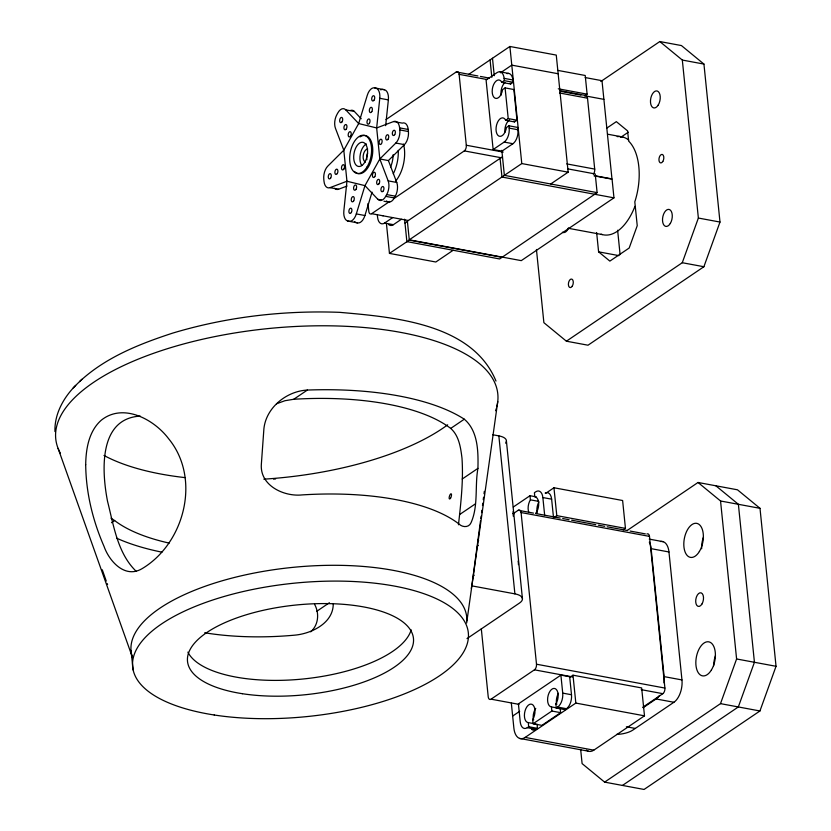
<?xml version="1.0" encoding="UTF-8"?>
<svg xmlns="http://www.w3.org/2000/svg" width="831" height="831" viewBox="0 0 831 831"><rect width="100%" height="100%" fill="white"/><g stroke="black" fill="none" stroke-linecap="round" stroke-linejoin="round"><path stroke-width="1.25" d="M54.96 431.559C54.337 414.025 63.613 397.53 75.683 385.407M458.463 524.766C460.925 502.682 463.501 480.339 461.984 458.099C460.686 447.722 459.055 435.714 450.714 428.412A186.57 74.094 -5.8 0 0 293.769 399.264L284.929 400.719L276.494 403.793M477.929 468.372C478.324 451.607 478.116 430.977 464.3 419.198A207.895 82.56 -5.8 0 0 307.366 390.061C286.653 391.069 266.19 407.45 263.915 428.63L261.36 464.134C259.636 485.397 283.703 496.876 302.131 494.912A184.607 73.315 -5.8 0 1 459.065 524.06C462.441 527.456 468.85 527.789 470.99 522.824C478.552 505.892 474.698 486.125 477.929 468.372L462.192 479.03M374.708 87.878L375.903 88.169A10.813 5.89 -79.5 0 1 379.777 98.297L376.661 127.943L379.819 158.981L388.16 180.867A10.813 5.89 -79.5 0 1 386.716 194.589L385.729 196.355A10.813 5.89 -79.5 0 1 377.866 199.326L364.965 185.635L346.953 181.241L329.969 187.65A10.813 5.89 -79.5 0 1 323.997 181.303L323.789 179.236A10.813 5.89 -79.5 0 1 327.788 166.138L343.805 150.193L358.66 123.549L367.292 95.253A10.813 5.89 -79.5 0 1 374.708 87.878L384.504 89.769A10.813 5.89 -79.5 0 1 388.368 99.897L385.667 125.668M483.247 499.639L483.559 497.27M484.016 493.728L484.317 491.36M482.489 505.549L482.79 503.191M480.796 518.565L481.107 516.196M481.565 512.644L481.876 510.286M480.495 520.923L471.831 585.865A178.27 70.801 -5.8 0 1 471.229 588.306M466.658 623.001L497.759 401.539M356.322 213.92L364.965 185.635L379.819 158.981L395.836 143.036A10.813 5.89 -79.5 0 0 399.825 129.937L399.618 127.881A10.813 5.89 -79.5 0 0 393.645 121.534L376.661 127.943L358.66 123.549L345.748 109.848A10.813 5.89 -79.5 0 0 337.885 112.819L336.898 114.595A10.813 5.89 -79.5 0 0 335.454 128.317L343.805 150.193L346.953 181.241L343.847 210.877A10.813 5.89 -79.5 0 0 347.711 221.004L348.906 221.295A10.813 5.89 -79.5 0 0 356.322 213.92L364.913 215.52L372.059 192.148M536.442 249.477L543.879 322.677L566.399 341.198L682.272 262.721L698.372 218.044L682.324 60.061L659.804 41.55L600.792 81.521M566.399 341.198L588.016 345.208L703.888 266.73L719.989 222.054L703.94 64.08L681.42 45.56L659.804 41.55M580.672 749.479L582.105 763.606L604.625 782.127L720.498 703.639L736.598 658.973L720.55 500.989L698.03 482.479L627.218 530.438M604.625 782.127L644.067 789.45L759.939 710.972L776.04 666.296L760.001 508.323L737.471 489.802L698.03 482.479M386.467 200.925A10.813 5.89 -79.5 0 0 394.33 197.955L395.317 196.178A10.813 5.89 -79.5 0 0 396.751 182.456L388.409 160.58L379.819 158.981M310.69 631.84C318.553 624.974 319.54 613.247 314.585 604.334M388.409 160.58L404.427 144.636A10.813 5.89 -79.5 0 0 408.426 131.537L408.218 129.47A10.813 5.89 -79.5 0 0 402.246 123.123L393.645 121.534M79.516 381.626C105.475 357.413 139.411 343.972 172.661 333.117C226.593 316.923 283.278 310.254 339.515 312.331C393.094 317.068 472.205 323.155 495.993 381.065M73.232 387.838L81.885 379.279M385.979 119.571L456.292 71.944L477.908 75.953M468.757 74.333L509.891 46.474L556.261 55.085L568.155 172.173L550.745 183.963M500.522 72.775L511.792 65.14L558.162 73.751M512.904 79.984L504.126 78.353A10.813 5.89 -79.5 0 0 497.094 72.567L486.083 80.025L493.147 149.538L501.914 151.169L512.924 143.711A10.813 5.89 -79.5 0 0 517.962 129.75L517.723 127.444L508.946 125.813L506.422 127.517A9.37 5.1 -79.5 0 1 498.766 136.014A9.37 5.1 -79.5 0 1 497.395 122.604A9.37 5.1 -79.5 0 1 505.695 120.287L514.462 121.918L516.986 120.215L513.87 89.53L505.092 87.899L502.578 89.603A9.37 5.1 -79.5 0 1 494.912 98.1A9.37 5.1 -79.5 0 1 493.552 84.689A9.37 5.1 -79.5 0 1 501.841 82.373L504.365 80.669L513.143 82.3L512.904 79.984A10.813 5.89 -79.5 0 0 506.983 73.627M501.841 82.373L510.618 84.004L513.143 82.3M505.695 120.287L508.219 118.584L516.986 120.215M368.008 203.553L368.798 211.292A4.373 2.379 -79.5 0 0 371.623 213.712L389.729 201.414M393.998 198.526L464.321 150.899A4.373 2.379 -79.5 0 0 466.305 145.248L459.117 74.343A4.373 2.379 -79.5 0 0 456.292 71.923M377.336 214.949L377.575 217.265A10.813 5.89 -79.5 0 0 384.608 223.051L392.616 217.629M493.147 149.538L504.147 142.08A10.813 5.89 -79.5 0 0 509.185 128.119L508.946 125.813M388.825 224.671A10.813 5.89 -79.5 0 0 393.385 224.682L401.394 219.259M593.376 174.146A4.373 2.379 -79.5 0 0 594.705 169.098L587.517 98.183A4.373 2.379 -79.5 0 0 584.692 95.762L587.112 94.152L585.221 75.486L557.643 70.365M502.485 156.747L407.377 221.16L409.299 240.107L389.459 253.403L386.467 223.944M404.988 223.082L407.408 221.441M568.155 172.173L521.785 163.562L409.268 239.827L521.266 260.633L613.964 197.851L612.073 179.174L594.009 175.829M606.682 128.182L616.342 121.648L627.602 130.903L628.631 141.083A49.87 27.163 -79.5 0 1 634.811 201.86L637.232 225.689L629.181 248.022L609.861 261.1L598.6 251.845L596.637 232.503M453.238 250.214L435.828 262.004L389.459 253.403M620.788 137.281L628.298 132.202M567.646 168.849L595.225 173.97L597.115 192.636L499.618 258.96L406.868 241.603M111.52 522.709L114.657 520.58A186.57 74.094 -5.8 0 0 169.181 543.1M293.769 399.264L307.366 390.061M450.714 428.412L464.3 419.198M316.85 611.242L329.419 602.724M459.657 514.514L475.363 503.877M513.319 507.003L529.991 495.712L536.255 496.876M512.935 513.849L518.222 510.276L533.471 513.111M545.51 493.479L553.955 487.755L622.616 500.511L625.452 528.391L623.302 529.846M554.651 517.09L556.791 515.635L625.452 528.391M467.012 638.603L519.51 603.046A17.306 6.877 -5.8 0 0 514.898 593.864L498.849 435.88L492.731 434.748M481.305 628.787L488.233 696.897A4.373 2.379 -79.5 0 0 491.09 699.151L534.426 669.828A4.373 2.379 -79.5 0 0 536.504 664.198L521.079 512.55A4.373 2.379 -79.5 0 0 518.222 510.296M527.28 727.686L528.693 726.73L528.267 722.596A9.37 5.1 -79.5 0 1 525.057 710.827A9.37 5.1 -79.5 0 1 533.253 705.27A9.37 5.1 -79.5 0 1 532.692 719.604L533.107 723.739L551.867 711.035L551.441 706.901A9.37 5.1 -79.5 0 1 548.231 695.132A9.37 5.1 -79.5 0 1 556.427 689.574A9.37 5.1 -79.5 0 1 555.866 703.909L556.282 708.043L565.059 709.664L566.472 708.708A10.813 5.89 -79.5 0 0 571.499 694.747L569.671 676.746L560.894 675.115L518.409 703.888L520.237 721.9A10.813 5.89 -79.5 0 0 527.28 727.686L536.047 729.317L537.46 728.351L537.044 724.227M512.654 716.073L519.687 711.305M569.786 677.379L572.995 675.198L641.657 687.943L644.492 715.834L593.801 750.164A17.306 9.421 -79.5 0 1 586.499 750.164M556.282 708.043L557.694 707.077A10.813 5.89 -79.5 0 0 562.722 693.116L560.894 675.115M559.502 708.376A9.37 5.1 -79.5 0 0 560.219 708.531L560.634 712.655L541.885 725.359L533.107 723.739M511.345 703.203L513.88 728.153A17.306 9.421 -79.5 0 0 525.14 737.409L575.831 703.078L644.492 715.834M642.747 707.274L662.826 693.677A4.373 2.379 -79.5 0 0 664.904 688.047L649.489 536.4A4.373 2.379 -79.5 0 0 646.85 534.011M643.204 707.68L656.075 698.954A17.306 9.421 -79.5 0 0 659.523 695.443M660.427 541.521A17.306 9.421 -79.5 0 1 668.965 551.971L681.96 679.935A17.306 9.421 -79.5 0 1 673.91 702.268L632.879 730.065A17.306 6.877 -5.8 0 1 616.581 734.438M622.461 785.44L738.323 706.952L754.434 662.276L738.385 504.303L715.865 485.792M329.969 187.65L338.57 189.239L347.057 186.04M140.221 416.092C98.338 418.492 101.714 471.468 107.542 501.342C113.67 525.421 117.545 553.342 136.201 571.323M682.324 60.061L703.94 64.08M585.201 77.563L601.997 80.69L611.969 178.894L595.173 175.777M499.971 71.798L508.749 73.429M558.287 88.803L587.112 94.152M559.689 90.652L585.616 95.472M480.453 76.431L489.355 78.083M560.541 91.306L580.89 95.087M584.702 95.794L603.898 99.356M459.117 74.343L487.091 79.537M559.554 92.989L587.517 98.183M607.627 134.196L622.783 137.011M379.777 98.297L388.368 99.897M509.185 128.119L517.962 129.75M345.748 109.848L354.349 111.447L361.225 118.75M504.147 142.08L512.924 143.711M399.618 127.881L408.218 129.47M399.825 129.937L408.426 131.537M466.326 145.238L503.191 152.083M566.752 163.894L594.726 169.088M464.321 150.899L501.186 157.745M395.836 143.036L404.427 144.636M504.375 175.351L597.115 192.636M613.964 197.851L501.966 177.045L500.075 158.378M698.372 218.044L719.989 222.054M388.16 180.867L396.751 182.456M386.716 194.589L395.317 196.178M568.196 228.276L602.402 234.602M385.729 196.355L394.33 197.955M377.866 199.326L381.554 200.011M383.932 201.227L388.233 202.026M682.272 262.721L703.888 266.73M598.6 251.845L618.95 255.626M371.623 213.681L408.488 220.537M384.608 223.051L393.385 224.682M347.711 221.004L357.507 222.895A10.813 5.89 -79.5 0 0 364.913 215.52M409.299 240.107L502.038 257.33M720.55 500.989L760.001 508.323M535.683 513.329A9.37 5.1 -79.5 0 0 538.685 503.233A9.37 5.1 -79.5 0 0 534.832 496.845L534.406 492.721L535.818 491.765A10.813 5.89 -79.5 0 1 542.861 497.551L551.628 499.171L553.467 517.183M529.991 495.712L530.407 499.836L538.633 501.363M536.016 513.579L560.177 518.066M562.712 518.534L569.069 519.718M571.614 520.185L595.775 524.673M598.31 525.15L604.667 526.324M607.212 526.802L627.55 530.573M630.095 531.051L645.355 533.886M521.079 512.55L649.489 536.4M649.24 539.111L663.252 541.708M649.312 542.134A17.306 9.421 -79.5 0 1 651.13 548.657L668.965 551.971M471.831 585.865L514.898 593.864M736.598 658.973L776.04 666.296M651.13 548.657L664.135 676.621L681.96 679.935M536.483 664.208L664.893 688.058M720.498 703.639L759.939 710.972M534.426 669.828L572.569 676.912M641.22 689.657L662.826 693.677M656.075 698.954L673.91 702.268M562.722 693.116L571.499 694.747M555.866 703.909L556.957 704.117M557.694 707.077L566.472 708.708M551.441 706.901L558.962 708.303M491.09 699.183L519.063 704.376M551.867 711.035L560.634 712.655M626.377 726.772L635.289 728.434M532.692 719.604L533.782 719.812M528.267 722.596L535.787 723.998M528.693 726.73L537.46 728.351M525.14 737.409L593.801 750.164M519.593 738.416L588.255 751.172M384.504 89.769L383.309 89.478A10.813 5.89 -79.5 0 0 380.743 89.852M357.507 222.895L356.302 222.604A10.813 5.89 -79.5 0 1 354.525 221.545M111.001 518.191L114.657 520.58M107.583 584.473L107.241 583.601M106.243 581.025L102.275 569.775M58.097 448.397L132.544 657.601M333.241 603.566C333.615 622.876 311.843 633.523 295.098 635.123A165.681 65.794 -5.8 0 1 204.717 632.765M131.038 650.808L133.168 670.025M617.62 230.239L620.092 254.577M509.891 46.474L521.785 163.562M553.955 487.755L556.791 515.635M572.995 675.198L575.831 703.078M504.126 78.353L504.365 80.669M505.092 87.899L508.219 118.584M542.861 497.551L544.689 515.552M492.482 58.263L494.248 75.694M501.831 150.307L504.375 175.414M490.072 59.905L491.838 77.325M506.422 441.064L522.47 599.037M404.593 219.197L406.889 241.748M617.163 136.627A49.87 27.163 -79.5 0 1 628.787 140.107M634.926 206.337A49.87 27.163 -79.5 0 1 601.021 234.165M568.487 228.141A8.653 4.716 -79.5 0 1 562.4 232.264M403.544 144.158A27.496 14.979 -79.5 0 1 395.774 180.929M398.257 150.38A27.496 14.979 -79.5 0 1 393.281 173.804M383.34 215.655A9.37 5.1 -79.5 0 1 382.603 215.644M510.141 83.173A9.37 5.1 -79.5 0 1 510.618 84.004M501.114 95.118A9.37 5.1 -79.5 0 1 504.916 82.633M513.984 121.087A9.37 5.1 -79.5 0 1 514.462 121.918M504.874 132.285A9.37 5.1 -79.5 0 1 509.559 119.986M393.146 154.701A18.386 10.014 -79.5 0 1 390.539 167.124M350.433 110.492A10.813 5.89 -79.5 0 1 354.349 111.447M338.57 189.239A10.813 5.89 -79.5 0 1 334.654 188.284M360.01 136.897A19.383 10.554 -79.5 0 1 372.35 155.584A19.383 10.554 -79.5 0 1 354.546 171.425M361.745 165.556A12.288 6.69 -79.5 0 1 360.394 153.735A12.288 6.69 -79.5 0 1 366.346 143.94M366.907 159.718A6.575 3.584 -79.5 0 1 367.614 153.091M365.36 161.91A6.575 3.584 -79.5 0 1 363.324 154.971A6.575 3.584 -79.5 0 1 367.645 149.029M545.146 493.063A10.813 5.89 -79.5 0 1 551.628 499.171M513.059 513.049A9.37 5.1 -79.5 0 1 513.974 513.932M537.2 512.758A9.37 5.1 -79.5 0 1 538.883 501.976M528.869 512.53A9.37 5.1 -79.5 0 1 530.407 499.836M536.047 729.317A10.813 5.89 -79.5 0 1 531.487 729.306M556.479 703.369A9.37 5.1 -79.5 0 1 558.463 693.314M533.305 719.064A9.37 5.1 -79.5 0 1 535.735 708.334M474.179 575.582A18.386 10.014 -79.5 0 1 473.504 574.46M477.368 546.351A18.386 10.014 -79.5 0 1 478.292 545.333M513.111 511.449A10.813 5.89 -79.5 0 1 513.205 516.082M518.087 561.112A10.813 5.89 -79.5 0 1 518.43 564.654M477.648 540.16A19.383 10.554 -79.5 0 1 478.656 540.628M132.171 656.48A168.693 66.999 -5.8 0 1 290.04 567.656A168.693 66.999 -5.8 0 1 466.845 620.819M447.67 424.818A203.626 80.867 -5.8 0 1 263.853 479.165M185.095 477.617A203.626 80.867 -5.8 0 1 104 455.461M498.849 435.88A17.306 6.877 -5.8 0 1 505.57 443.172M60.434 453.342A222.157 88.231 -5.8 0 1 265.099 328.889A222.157 88.231 -5.8 0 1 496.772 406.826M496.273 408.603A222.157 88.231 -5.8 0 1 495.577 410.701M275.58 478.947A205.278 81.521 -5.8 0 1 273.565 479.113M411.168 629.825A113.546 45.092 -5.8 0 1 303.003 679A113.546 45.092 -5.8 0 1 187.889 652.148M161.962 552.168A207.895 82.56 -5.8 0 1 116.683 538.208M701.655 548.761A17.306 9.421 -79.5 0 1 703.462 537.127M713.673 665.714A17.306 9.421 -79.5 0 1 715.491 655.607M664.135 676.621A17.306 9.421 -79.5 0 1 664.042 682.895M85.697 464.591C85.957 492.762 92.843 520.736 104.072 546.486C109.318 561.403 125.055 578.854 142.008 568.705C184.659 543.37 201.31 478.376 168.589 438.675C153.932 419.229 123.185 402.703 101.361 420.143C88.875 431.05 85.925 448.844 85.697 464.591M658.256 105.007A8.653 4.716 -79.5 0 0 657.331 91.036A8.653 4.716 -79.5 0 0 650.496 102.265A8.653 4.716 -79.5 0 0 658.256 105.007M670.295 223.487A8.653 4.716 -79.5 0 0 669.37 209.516A8.653 4.716 -79.5 0 0 662.536 220.745A8.653 4.716 -79.5 0 0 670.295 223.487M662.826 161.463A4.321 2.358 -79.5 0 0 662.369 154.473A4.321 2.358 -79.5 0 0 658.952 160.092A4.321 2.358 -79.5 0 0 662.826 161.463M572.289 286.103A4.321 2.358 -79.5 0 0 571.821 279.112A4.321 2.358 -79.5 0 0 568.404 284.732A4.321 2.358 -79.5 0 0 572.289 286.103M367.115 166.854A19.383 10.554 -79.5 0 0 365.048 135.557A19.383 10.554 -79.5 0 0 349.737 160.705A19.383 10.554 -79.5 0 0 367.115 166.854M364.747 162.284A12.288 6.69 -79.5 0 0 363.427 142.444A12.288 6.69 -79.5 0 0 353.726 158.389A12.288 6.69 -79.5 0 0 364.747 162.284M342.092 121.762A2.68 1.465 -79.5 0 0 341.78 117.441A2.68 1.465 -79.5 0 0 339.671 120.952A2.68 1.465 -79.5 0 0 342.092 121.762M346.35 128.888A2.68 1.465 -79.5 0 0 346.039 124.577A2.68 1.465 -79.5 0 0 343.93 128.078A2.68 1.465 -79.5 0 0 346.35 128.888M350.609 136.024A2.68 1.465 -79.5 0 0 350.298 131.703A2.68 1.465 -79.5 0 0 348.189 135.214A2.68 1.465 -79.5 0 0 350.609 136.024M374.179 99.969A2.68 1.465 -79.5 0 0 373.753 95.731A2.68 1.465 -79.5 0 0 371.717 99.367A2.68 1.465 -79.5 0 0 374.179 99.969M371.821 111.583A2.68 1.465 -79.5 0 0 371.395 107.334A2.68 1.465 -79.5 0 0 369.359 110.98A2.68 1.465 -79.5 0 0 371.821 111.583M369.473 123.185A2.68 1.465 -79.5 0 0 369.037 118.947A2.68 1.465 -79.5 0 0 367.011 122.593A2.68 1.465 -79.5 0 0 369.473 123.185M394.735 134.622A2.68 1.465 -79.5 0 0 394.455 130.29A2.68 1.465 -79.5 0 0 392.336 133.77A2.68 1.465 -79.5 0 0 394.735 134.622M388.129 139.099A2.68 1.465 -79.5 0 0 387.838 134.767A2.68 1.465 -79.5 0 0 385.719 138.247A2.68 1.465 -79.5 0 0 388.129 139.099M381.512 143.576A2.68 1.465 -79.5 0 0 381.221 139.244A2.68 1.465 -79.5 0 0 379.102 142.724A2.68 1.465 -79.5 0 0 381.512 143.576M383.34 190.839A2.68 1.465 -79.5 0 0 383.039 186.518A2.68 1.465 -79.5 0 0 380.93 190.029A2.68 1.465 -79.5 0 0 383.34 190.839M379.081 183.703A2.68 1.465 -79.5 0 0 378.77 179.392A2.68 1.465 -79.5 0 0 376.672 182.893A2.68 1.465 -79.5 0 0 379.081 183.703M374.823 176.577A2.68 1.465 -79.5 0 0 374.511 172.256A2.68 1.465 -79.5 0 0 372.413 175.767A2.68 1.465 -79.5 0 0 374.823 176.577M351.368 212.435A2.68 1.465 -79.5 0 0 350.931 208.197A2.68 1.465 -79.5 0 0 348.906 211.843A2.68 1.465 -79.5 0 0 351.368 212.435M353.726 200.822A2.68 1.465 -79.5 0 0 353.289 196.583A2.68 1.465 -79.5 0 0 351.264 200.229A2.68 1.465 -79.5 0 0 353.726 200.822M356.073 189.219A2.68 1.465 -79.5 0 0 355.647 184.97A2.68 1.465 -79.5 0 0 353.611 188.616A2.68 1.465 -79.5 0 0 356.073 189.219M343.899 169.057A2.68 1.465 -79.5 0 0 343.619 164.725A2.68 1.465 -79.5 0 0 341.499 168.205A2.68 1.465 -79.5 0 0 343.899 169.057M337.293 173.534A2.68 1.465 -79.5 0 0 337.002 169.202A2.68 1.465 -79.5 0 0 334.883 172.682A2.68 1.465 -79.5 0 0 337.293 173.534M330.676 178.011A2.68 1.465 -79.5 0 0 330.385 173.679A2.68 1.465 -79.5 0 0 328.266 177.159A2.68 1.465 -79.5 0 0 330.676 178.011M214.211 714.992A168.693 66.999 -5.8 0 0 468.445 636.619A168.693 66.999 -5.8 0 0 218.844 598.06A168.693 66.999 -5.8 0 0 214.211 714.992M242.413 693.708A113.546 45.092 -5.8 0 0 413.537 640.961A113.546 45.092 -5.8 0 0 245.54 615.002A113.546 45.092 -5.8 0 0 242.413 693.708M450.62 498.008A2.732 0.904 -72.7 0 0 451.171 493.791A2.732 0.904 -72.7 0 0 449.187 497.343A2.732 0.904 -72.7 0 0 450.62 498.008M699.38 551.504A17.306 9.421 -79.5 0 0 697.531 523.561A17.306 9.421 -79.5 0 0 683.861 546.019A17.306 9.421 -79.5 0 0 699.38 551.504M711.409 669.983A17.306 9.421 -79.5 0 0 709.56 642.041A17.306 9.421 -79.5 0 0 695.89 664.499A17.306 9.421 -79.5 0 0 711.409 669.983M701.925 604.064A6.918 3.771 -79.5 0 0 701.177 592.877A6.918 3.771 -79.5 0 0 695.713 601.862A6.918 3.771 -79.5 0 0 701.925 604.064"/></g></svg>
